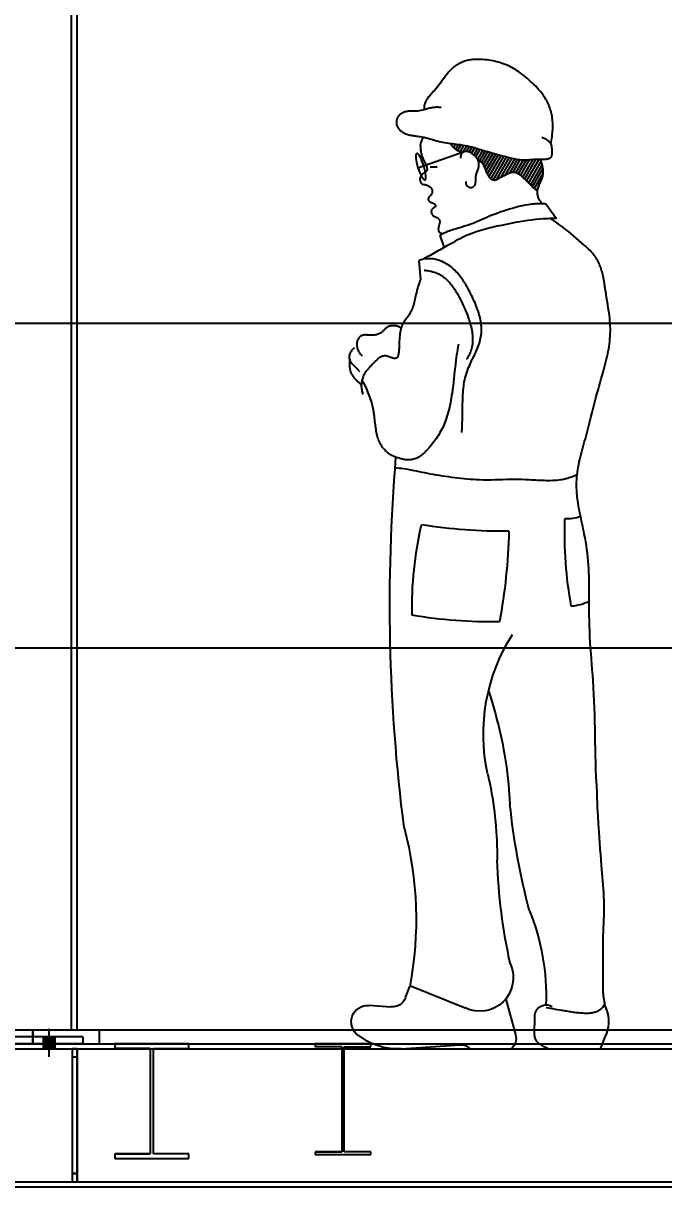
# Model space of a CAD drawing. Header units: metres. Extents: x 0 to 63075, y 0 to 44550.
# Drawn here: x 37453 to 38609, y 15677 to 17777 of the extents above; entities that cross this region are included whole.
import ezdxf

# ---------------------------------------------------------------- set-up
doc = ezdxf.new("R2010")
doc.units = ezdxf.units.M
doc.header["$LTSCALE"] = 75
doc.layers.add('AM_1', color=7, linetype='Continuous', lineweight=25)
doc.layers.add('SDM', color=7, linetype='Continuous')
doc.layers.add('SL1', color=8, linetype='Continuous')
doc.styles.add('ROMANS', font='ROMANS.SHX')
doc.dimstyles.new('75___1-75', dxfattribs={"dimscale": 75, "dimtxt": 2.5, "dimasz": 2, "dimexe": 1.5, "dimexo": 1, "dimgap": 0.5, "dimtad": 1, "dimdec": 0, "dimzin": 12, "dimtxsty": 'ROMANS', "dimcen": 0, "dimclrd": 256, "dimclre": 256, "dimclrt": 3, "dimazin": 3, "dimtfac": 1, "dimtdec": 0, "dimtmove": 0, "dimatfit": 0, "dimfxl": 1, "dimlwd": -1, "dimlwe": -1, "dimarcsym": 0})

# ---------------------------------------------------------------- blocks, each defined once
blk = doc.blocks.new('A$C30d4501c')
at = {"layer": 'SL1'}
for points in [[(3605.8, 5167.5), (3584.8, 5167.5), (3584.8, 5155), (3605.8, 5155)], [(3605.8, 5155), (3584.8, 5155), (3584.8, 5145.9), (3605.8, 5145.9)]]:
    blk.add_hatch(color=256, dxfattribs=at).paths.add_polyline_path(points, flags=17)
for p, q in [((3635.6, 5180), (3635.6, 8455)), ((3645.8, 5180), (3645.8, 8455)), ((1523.3, 6455.5), (8167.3, 6455.5)), ((1447.3, 5869.9), (8243.3, 5869.9)), ((2985.3, 5180), (3565.3, 5180)), ((3655.8, 5167.5), (3434.8, 5167.5)), ((3565.3, 5180), (8445.3, 5180)), ((3565.3, 5180), (3565.3, 5155)), ((3565.3, 5155), (3565.3, 5180)), ((3584.8, 5155), (3584.8, 5167.5)), ((3584.8, 5155), (3584.8, 5167.5)), ((3595.3, 5131.3), (3595.3, 5182.1)), ((3595.3, 5131.3), (3595.3, 5182.1)), ((3605.8, 5155), (3605.8, 5167.5)), ((3605.8, 5155), (3605.8, 5167.5)), ((3655.8, 5167.5), (3655.8, 5155)), ((3685.3, 5180), (3685.3, 5155)), ((1383.3, 5155), (8307.3, 5155)), ((1545.4, 5155), (3565.3, 5155)), ((2937.5, 5145.9), (3777.4, 5145.9)), ((3655.8, 5155), (3434.8, 5155)), ((3565.3, 5155), (8445.3, 5155)), ((3584.8, 5145.9), (3584.8, 5155)), ((3584.8, 5145.9), (3584.8, 5155)), ((3605.8, 5145.9), (3605.8, 5155)), ((3605.8, 5145.9), (3605.8, 5155)), ((3645.8, 5145.9), (3636.3, 5145.9)), ((3636.3, 5145.9), (3636.3, 4906.1)), ((3645.8, 5145.9), (3636.3, 5145.9)), ((3636.3, 5145.9), (3636.3, 4906.1)), ((3645.8, 4906.1), (3645.8, 5145.9)), ((3645.8, 5145.9), (3645.8, 4906.1)), ((3846.8, 5154.9), (3713.8, 5154.9)), ((3846.8, 5154.9), (3713.8, 5154.9)), ((3713.8, 5154.9), (3713.8, 5146.5)), ((3777.4, 5146.5), (3713.8, 5146.5)), ((3777.4, 5146.5), (3713.8, 5146.5)), ((3713.8, 5146.5), (3713.8, 5146.5)), ((3777.4, 5146.5), (3777.4, 4956.3)), ((3777.4, 5145.9), (3783.2, 5145.9)), ((3783.2, 5146.5), (3783.2, 5146.5)), ((3783.2, 5146.5), (3846.8, 5146.5)), ((3783.2, 4956.3), (3783.2, 5146.5)), ((3783.2, 5146.5), (3846.8, 5146.5)), ((3783.2, 5145.9), (4123.2, 5145.9)), ((3846.8, 5154.9), (3846.8, 5154.9)), ((3846.8, 5146.5), (3846.8, 5154.9)), ((3846.8, 5146.5), (3846.8, 5146.5)), ((3846.8, 5146.5), (3846.8, 5146.5)), ((4175.3, 5154.9), (4075.3, 5154.9)), ((4175.3, 5154.9), (4075.3, 5154.9)), ((4075.3, 5154.9), (4075.3, 5149.7)), ((4123.2, 5149.7), (4075.3, 5149.7)), ((4123.2, 5149.7), (4075.3, 5149.7)), ((4075.3, 5149.7), (4075.3, 5149.7)), ((4123.2, 5149.7), (4123.2, 4960.1)), ((4123.2, 5145.9), (4127.5, 5145.9)), ((4127.5, 5149.7), (4127.5, 5149.7)), ((4127.5, 5149.7), (4175.3, 5149.7)), ((4127.5, 4960.1), (4127.5, 5149.7)), ((4127.5, 5149.7), (4175.3, 5149.7)), ((4127.5, 5145.9), (5563.2, 5145.9)), ((4175.3, 5154.9), (4175.3, 5154.9)), ((4175.3, 5149.7), (4175.3, 5154.9)), ((4175.3, 5149.7), (4175.3, 5149.7)), ((4175.3, 5149.7), (4175.3, 5149.7)), ((3645.8, 5130.9), (3636.3, 5130.9)), ((3645.8, 5130.9), (3636.3, 5130.9)), ((3777.4, 4956.3), (3713.8, 4956.3)), ((3713.8, 4956.3), (3713.8, 4947.9)), ((3713.8, 4956.3), (3777.4, 4956.3)), ((3777.4, 4956.3), (3777.4, 4956.3)), ((3783.2, 4956.3), (3783.2, 4956.3)), ((3846.8, 4956.3), (3783.2, 4956.3)), ((3846.8, 4956.3), (3783.2, 4956.3)), ((3783.2, 4956.3), (3783.2, 4956.3)), ((3846.8, 4956.3), (3846.8, 4956.3)), ((3846.8, 4947.9), (3846.8, 4956.3)), ((4123.2, 4960.1), (4075.3, 4960.1)), ((4075.3, 4960.1), (4075.3, 4954.9)), ((4075.3, 4960.1), (4123.2, 4960.1)), ((4123.2, 4960.1), (4123.2, 4960.1)), ((4127.5, 4960.1), (4127.5, 4960.1)), ((4175.3, 4960.1), (4127.5, 4960.1)), ((4175.3, 4960.1), (4127.5, 4960.1)), ((4127.5, 4960.1), (4127.5, 4960.1)), ((4175.3, 4960.1), (4175.3, 4960.1)), ((4175.3, 4954.9), (4175.3, 4960.1)), ((3713.8, 4947.9), (3713.8, 4947.9)), ((3713.8, 4947.9), (3846.8, 4947.9)), ((3713.8, 4947.9), (3846.8, 4947.9)), ((3713.8, 4947.9), (3713.8, 4947.9)), ((3846.8, 4947.9), (3846.8, 4947.9)), ((3846.8, 4947.9), (3846.8, 4947.9)), ((4075.3, 4954.9), (4075.3, 4954.9)), ((4075.3, 4954.9), (4175.3, 4954.9)), ((4075.3, 4954.9), (4175.3, 4954.9)), ((4075.3, 4954.9), (4075.3, 4954.9)), ((4175.3, 4954.9), (4175.3, 4954.9)), ((4175.3, 4954.9), (4175.3, 4954.9)), ((3645.8, 4921.1), (3636.3, 4921.1)), ((3636.3, 4921.1), (3645.8, 4921.1)), ((1383.3, 4906.1), (8307.3, 4906.1)), ((1383.3, 4897), (8307.3, 4897)), ((3636.3, 4906.1), (3645.8, 4906.1)), ((3636.3, 4906.1), (3645.8, 4906.1))]:
    blk.add_line(p, q, dxfattribs=at)
blk = doc.blocks.new('*D36')
at = {"layer": 'Defpoints', "color": 0, "transparency": 16777216}
for p in [(37450.5, 18130.6), (37450.5, 18130.6), (37160, 17728.4)]:
    blk.add_point(p, dxfattribs=at)
at = {"layer": 'SDM', "transparency": 16777216}
for p, q in [((37160, 17803.4), (37160, 18243.1)), ((37450.5, 18205.6), (37450.5, 18243.1)), ((37010, 18130.6), (36860, 18130.6)), ((37160, 18130.6), (37450.5, 18130.6)), ((37600.5, 18130.6), (38307.7, 18130.6))]:
    blk.add_line(p, q, dxfattribs=at)
for points in [[(37010, 18155.6), (37010, 18105.6), (37160, 18130.6)], [(37600.5, 18155.6), (37600.5, 18105.6), (37450.5, 18130.6)]]:
    blk.add_solid(points, dxfattribs=at)
at = {"layer": 'SDM', "color": 3, "transparency": 16777216, "insert": (38029.1, 18261.8), "char_height": 187.5, "attachment_point": 5, "style": 'ROMANS'}
blk.add_mtext('290', dxfattribs=at)
blk = doc.blocks.new('m1900KC2')
at = {"layer": 'SDM'}
blk.add_line((306.9, 579.9), (216.2, 611.7), dxfattribs=at)
for points in [[(51.9, 625.5), (51.2, 629.1), (50.5, 632.7), (49.9, 636.3), (49.4, 640), (49, 643.6), (48.6, 647.2), (48.6, 647.2), (48.4, 650.3), (48.2, 653.4), (48.1, 656.5), (48.1, 659.6), (48.1, 662.7), (48.2, 665.8), (48.4, 668.9), (48.7, 672), (49, 675.1), (49.5, 678.1), (50, 681.2), (50.6, 684), (51.2, 686.8), (51.9, 689.6), (52.8, 692.4), (53.7, 695.1), (54.7, 697.8), (55.7, 700.4), (56.9, 703.1), (58.1, 705.6), (58.1, 705.6), (59.6, 708.4), (61.1, 711), (62.7, 713.6), (64.3, 716.2), (66.1, 718.7), (67.9, 721.2), (69.8, 723.7), (71.7, 726.1), (73.7, 728.4), (75.8, 730.8), (75.8, 730.8), (78.6, 733.8), (81.5, 736.8), (84.4, 739.8), (87.4, 742.7), (90.5, 745.5), (93.5, 748.3), (96.7, 751.1), (99.9, 753.8), (103.1, 756.4), (106.4, 758.9), (109.7, 761.4), (113, 763.8), (116.4, 766), (119.8, 768.2), (123.3, 770.3), (126.8, 772.3), (130.3, 774.1), (133.9, 775.9), (137.6, 777.5), (141.3, 779), (145.1, 780.3), (145.1, 780.3), (148.6, 781.5), (152.3, 782.6), (155.9, 783.5), (159.7, 784.4), (163.4, 785.2), (167.2, 785.8), (171, 786.4), (174.9, 786.9), (178.8, 787.2), (182.7, 787.5), (186.6, 787.7), (190.6, 787.8), (193.3, 787.8), (196.1, 787.7), (198.8, 787.6), (201.5, 787.4), (204.2, 787.1), (206.9, 786.8), (209.6, 786.3), (212.2, 785.8), (214.8, 785.1), (217.4, 784.4), (219.9, 783.5), (222.4, 782.6), (224.8, 781.5), (227.2, 780.3), (227.2, 780.3), (229.6, 779), (231.9, 777.6), (234.2, 776.1), (236.4, 774.5), (238.5, 772.8), (240.6, 771), (242.6, 769.1), (244.5, 767.1), (246.4, 765.1), (248.2, 763.1), (250, 761), (251.7, 758.9), (253.4, 756.7), (255.1, 754.5), (255.1, 754.5), (257.5, 751.3), (259.8, 748.1), (262.2, 744.9), (264.5, 741.7), (267, 738.5), (269.5, 735.4), (272.1, 732.2), (274.7, 729.1), (277.5, 726), (277.5, 726), (278.9, 724.4), (280.3, 722.9), (281.7, 721.3), (283.1, 719.7), (284.4, 718.1), (285.7, 716.5), (287, 714.8), (288.2, 713.2), (289.4, 711.5), (290.5, 709.9), (291.5, 708.2), (292.3, 706.4), (293.1, 704.7), (293.8, 702.9), (293.8, 702.9), (294.1, 702.1), (294.3, 701.3), (294.5, 700.4), (294.7, 699.6), (294.8, 698.7), (295, 697.9), (295, 697), (295.1, 696.1), (295.1, 695.3), (295.1, 694.4), (295.1, 693.5), (295.1, 692.6), (295, 691.7)], [(69, 638.4), (67.5, 637.9), (66, 637.4), (64.5, 636.8), (63, 636), (61.6, 635.2), (60.2, 634.3), (60.2, 634.3), (59, 633.5), (57.9, 632.6), (56.8, 631.7), (55.7, 630.8), (54.8, 629.8), (53.9, 628.7), (53.1, 627.6), (52.4, 626.5), (51.8, 625.3), (51.3, 624.1), (51.3, 624.1), (51, 623), (50.7, 621.8), (50.5, 620.6), (50.3, 619.3), (50.2, 618.1), (50.1, 616.7), (50.1, 615.4), (50, 614), (50, 612.6), (50, 611.2), (50, 611.2), (50, 610.1), (49.9, 609.1), (49.9, 608), (50, 606.9), (50, 605.8), (50.1, 604.8), (50.2, 603.8), (50.4, 602.9), (50.6, 602), (51, 601.2), (51.3, 600.4), (51.8, 599.7), (52.4, 599), (53, 598.4), (53.7, 597.9), (54.5, 597.4), (55.3, 597), (56.3, 596.7), (57.2, 596.4), (58.3, 596.2), (59.4, 596), (60.5, 595.8), (61.7, 595.7), (62.9, 595.6), (66.7, 595.5), (70.6, 595.5), (74.4, 595.5), (78, 595.6), (81.4, 595.5), (84.6, 595.4), (87.5, 595.3), (90.3, 595.1), (92.9, 594.9), (95.3, 594.6), (97.8, 594.4), (100.2, 594.3), (102.8, 594.2), (105.4, 594.2), (108.1, 594.4), (110.9, 594.7), (113.9, 595), (117, 595.5), (120.2, 596.1), (123.4, 596.8), (126.8, 597.6), (130.2, 598.4), (133.5, 599.3), (136.9, 600.2), (140.3, 601.1), (147.3, 603), (154.1, 604.8), (160.6, 606.6), (166.8, 608.4), (172.9, 610.1), (179, 611.9), (179, 611.9), (183, 613.1), (186.9, 614.3), (191, 615.5), (195, 616.7), (199.2, 617.9), (203.4, 619.1), (207.6, 620.1), (211.9, 621.1), (216.2, 622), (220.6, 622.8), (224.9, 623.5), (229.3, 624.1), (233, 624.6), (236.8, 625), (240.5, 625.5), (244.2, 625.9), (247.9, 626.3), (251.6, 626.8), (255.3, 627.4), (258.9, 628.1), (262.5, 628.9), (262.5, 628.9), (266.2, 629.8), (269.8, 630.8), (273.4, 631.8), (277, 632.9), (280.6, 634), (284.3, 635), (287.9, 636), (291.5, 636.9), (295.2, 637.8), (298.9, 638.5), (302.6, 639.1), (304.8, 639.4), (307, 639.7), (309.1, 640), (311.3, 640.3), (313.5, 640.5), (315.7, 640.9), (317.8, 641.2), (320, 641.6), (322.1, 642), (324.3, 642.5), (326.4, 643.1), (328.4, 643.8), (330, 644.4), (331.6, 645.1), (333.1, 645.9), (334.6, 646.7), (336.1, 647.6), (337.5, 648.6), (338.8, 649.6), (340.1, 650.8), (341.3, 652), (341.3, 652), (342.2, 653), (343.1, 654), (343.9, 655.1), (344.6, 656.2), (345.2, 657.3), (345.8, 658.5), (346.4, 659.7), (346.8, 661), (347.2, 662.2), (347.4, 663.5), (347.4, 663.5), (347.6, 664.8), (347.7, 666.2), (347.7, 667.5), (347.7, 668.8), (347.5, 670.1), (347.2, 671.4), (346.9, 672.7), (346.5, 674), (346, 675.2), (345.4, 676.4), (345.4, 676.4), (344.7, 677.7), (343.8, 679), (342.9, 680.2), (341.9, 681.3), (340.9, 682.4), (339.7, 683.4), (338.5, 684.3), (337.3, 685.1), (336, 685.9), (334.7, 686.5), (333.3, 687.1), (331.9, 687.6), (330.5, 688), (328.7, 688.4), (326.9, 688.7), (325, 688.9), (323.2, 689), (321.4, 689.1), (319.5, 689.1), (317.7, 689.1), (315.8, 689.1), (314, 689), (312.2, 689.1), (310.3, 689.1), (308.5, 689.2), (306.7, 689.3), (303.7, 689.7), (300.8, 690.3), (297.8, 690.9), (294.9, 691.7), (292, 692.6), (289, 693.4), (289, 693.4), (286.8, 694), (284.6, 694.6), (282.4, 695.1), (280.2, 695.6), (278, 695.9), (275.7, 696.2), (273.5, 696.4), (271.2, 696.5), (269, 696.5), (266.7, 696.4), (264.4, 696.2), (262.1, 695.9)], [(244.1, 625.9), (243.8, 625.3), (243.5, 624.8), (243.2, 624.3), (242.9, 623.8), (242.5, 623.3), (242.2, 622.8), (242.2, 622.8), (241, 621.3), (239.8, 619.8), (238.5, 618.5), (237.1, 617.2), (235.7, 616), (234.1, 614.8), (232.5, 613.8), (230.9, 612.8), (229.2, 612), (227.4, 611.2), (225.7, 610.5), (223.8, 609.9), (221.6, 609.2), (221.4, 609.1)], [(297.2, 638.1), (297.2, 637.9), (297.3, 637.7), (297.4, 637.5), (297.5, 637.4), (297.5, 637.2), (297.6, 637), (297.7, 636.8), (297.8, 636.6), (297.9, 636.4), (298.6, 634.8), (299.4, 633.2), (300.1, 631.7), (300.9, 630.1), (301.5, 628.5), (301.9, 626.9), (301.9, 626.9), (302.2, 625.2), (302.4, 623.5), (302.4, 621.8), (302.3, 620.1), (302.1, 618.4), (301.9, 616.7), (301.9, 616.7), (301.7, 614.5), (301.4, 612.3), (301.1, 610.2), (300.8, 608), (300.4, 605.9), (299.9, 603.8), (299.9, 603.8), (299.5, 602.2), (299, 600.7), (298.4, 599.2), (297.8, 597.8), (297.2, 596.3), (296.5, 594.9), (296.5, 594.9), (295.9, 593.6), (295.2, 592.3), (294.5, 591), (293.9, 589.7), (293.2, 588.4), (292.5, 587), (291.9, 585.6), (291.2, 584.1), (290.7, 582.6), (290.1, 581), (289.7, 579.3), (289.6, 578.5), (289.5, 577.6), (289.4, 576.8), (289.4, 576), (289.5, 575.3), (289.7, 574.6), (289.7, 574.6), (290, 573.8), (290.4, 573.1), (290.9, 572.5), (291.5, 571.9), (292.2, 571.3), (292.9, 570.8), (293.7, 570.3), (294.6, 569.8), (295.4, 569.3), (296.2, 568.8), (297.1, 568.3), (297.9, 567.8), (298.6, 567.2), (299.4, 566.5), (300, 565.8), (300.6, 565.1), (301.2, 564.4), (301.6, 563.6), (302, 562.7), (302.3, 561.9), (302.6, 561), (302.6, 561), (302.8, 560), (303, 559.1), (303.1, 558.1), (303.1, 557.1), (303, 556.1), (302.9, 555.1), (302.6, 554.1), (302.3, 553.1), (301.9, 552.2), (301.9, 552.2), (301.7, 551.8), (301.5, 551.4), (301.3, 551.1), (301.1, 550.7), (300.8, 550.4), (300.6, 550.1), (300.6, 550.1), (300, 549.6), (299.4, 549.1), (298.7, 548.7), (297.9, 548.4), (297.1, 548.1), (296.3, 547.9), (295.5, 547.7), (294.6, 547.5), (293.8, 547.4), (293.8, 547.4), (292.5, 547.2), (291.3, 547), (290.1, 546.6), (289, 546.3), (287.8, 545.8), (286.8, 545.3), (285.8, 544.6), (284.8, 543.9), (283.9, 543.1), (283, 542.2), (282.2, 541.3), (281.6, 540.5), (281.1, 539.6), (280.6, 538.7), (280.1, 537.8), (279.8, 536.8), (279.5, 535.9), (279.5, 535.9), (279.4, 534.7), (279.4, 533.6), (279.5, 532.4), (279.8, 531.3), (280.3, 530.2), (280.9, 529.1), (280.9, 529.1), (281.4, 528.3), (282, 527.5), (282.6, 526.8), (283.2, 526.1), (283.9, 525.3), (284.5, 524.6), (285.1, 523.9), (285.7, 523.2), (286.2, 522.5), (286.6, 521.8), (286.9, 521.1), (287.1, 520.4), (287.2, 519.6), (287.2, 518.9), (287, 518.2), (287, 518.2), (286.7, 517.5), (286.3, 516.9), (285.9, 516.2), (285.3, 515.6), (284.7, 515.1), (284, 514.6), (283.3, 514.1), (282.5, 513.7), (281.8, 513.3), (281, 513), (280.2, 512.8), (279.6, 512.6), (279.1, 512.4), (278.5, 512.2), (277.9, 512), (277.4, 511.7), (276.8, 511.4), (276.8, 511.4), (276.2, 511.1), (275.7, 510.6), (275.2, 510.2), (274.7, 509.7), (274.2, 509.2), (273.9, 508.6), (273.5, 508), (273.3, 507.4), (273.2, 506.9), (273.2, 506.3), (273.2, 505.8), (273.4, 505.3), (273.8, 504.8), (274.2, 504.3), (274.8, 503.8), (275.4, 503.4), (276.1, 503), (276.8, 502.6), (276.8, 502.6), (277.6, 502.1), (278.4, 501.6), (279.2, 501), (279.8, 500.4), (280.3, 499.7), (280.7, 499), (281, 498.3), (281.2, 497.5), (281.3, 496.6), (281.3, 495.7), (281.3, 494.9), (281.1, 494), (280.9, 493.1), (280.6, 492.2), (280.2, 491.3), (279.8, 490.4), (279.3, 489.7), (278.8, 489), (278.2, 488.3), (278.2, 488.3), (277.3, 487.6), (276.4, 487), (275.4, 486.4), (274.3, 485.9), (273.2, 485.4), (272.1, 484.9), (272.1, 484.9), (271.2, 484.5), (270.3, 484.1), (269.5, 483.6), (268.7, 483), (268, 482.4), (267.3, 481.8), (266.8, 481.2), (266.2, 480.4), (265.8, 479.7), (265.5, 478.9), (265.3, 478.1), (265.1, 477.1), (265.1, 476), (265.2, 474.9), (265.4, 473.7), (265.6, 472.5), (265.9, 471.3), (265.9, 471.3), (266.3, 470.2), (266.6, 469.1), (266.9, 468), (267.1, 466.9), (267.4, 465.8), (267.6, 464.7), (267.7, 463.6), (267.8, 462.5), (267.8, 461.5), (267.7, 460.5), (267.5, 459.6), (267.3, 458.7), (266.9, 457.9), (266.5, 457.1), (265.9, 456.4), (265.9, 456.4), (265.4, 455.9), (264.9, 455.4), (264.3, 455), (263.6, 454.7), (262.8, 454.4), (262, 454.1), (261.1, 453.9), (260.2, 453.8), (259.2, 453.7)], [(152.7, 604.4), (173.9, 567.8)], [(157.8, 605.8), (176.4, 573.6)], [(162.9, 607.3), (178.9, 579.6)], [(168, 608.7), (181.6, 585.1)], [(173.1, 610.2), (184.9, 589.7)], [(178.1, 611.7), (188.6, 593.4)], [(183.2, 613.2), (192.8, 596.4)], [(188.2, 614.7), (196.1, 601)], [(224.5, 598.3), (224.4, 599.9), (224.3, 601.3), (224.1, 602.7), (223.8, 603.9), (223.5, 605.1), (223.2, 606.1), (222.7, 607.1), (222.3, 608), (221.7, 608.8), (221.1, 609.5), (220.5, 610.1), (219.8, 610.6), (218.8, 611.1), (217.8, 611.4), (216.8, 611.7), (215.6, 611.8), (214.5, 611.8), (213.2, 611.7), (212, 611.4), (210.7, 611.1), (209.3, 610.7), (208, 610.1), (206.7, 609.5), (205.3, 608.8), (204, 608), (202.7, 607.1), (201.5, 606.2), (200.2, 605.2), (199, 604.2), (197.9, 603.1), (196.8, 601.9), (195.8, 600.7), (194.9, 599.5), (194, 598.3), (193.3, 597), (193.3, 597), (192.5, 595.5), (191.8, 594), (191.3, 592.4), (190.9, 590.9), (190.6, 589.3), (190.4, 587.8), (190.4, 586.2), (190.4, 584.6), (190.6, 583.1), (190.8, 581.5), (191.2, 579.9), (191.6, 578.4), (192.1, 576.8), (192.6, 575.2), (192.6, 575.2), (193.2, 573.5), (193.8, 571.8), (194.4, 570.1), (195, 568.4), (195.5, 566.6), (195.9, 564.9), (196.2, 563.2), (196.5, 561.5), (196.6, 559.7), (196.7, 558), (196.7, 556.2), (196.7, 555.2), (196.7, 554.1), (196.7, 553), (196.8, 552), (196.9, 550.9), (197, 549.8), (197.3, 548.8), (197.6, 547.7), (198, 546.7), (198, 546.7), (198.4, 545.9), (198.9, 545.1), (199.5, 544.4), (200.1, 543.7), (200.7, 543.1), (201.4, 542.6), (202.2, 542.1), (203, 541.8), (203.8, 541.5), (204.6, 541.3), (205.5, 541.3), (206.2, 541.3), (207, 541.4), (207.7, 541.6), (208.4, 541.9), (209.1, 542.2), (209.8, 542.6), (210.4, 543), (211, 543.5), (211.6, 544), (211.6, 544), (212.3, 544.8), (212.9, 545.6), (213.5, 546.5), (213.9, 547.4), (214.2, 548.3), (214.5, 549.3), (214.6, 550.3), (214.6, 551.4), (214.5, 552.4), (214.3, 553.5)], [(193.3, 616.2), (199.8, 604.8)], [(198.4, 617.6), (203.9, 607.9)], [(203.5, 618.9), (208.5, 610.3)], [(208.7, 620.3), (213.6, 611.7)], [(213.9, 621.5), (221, 609.1)], [(219.3, 622.4), (226, 610.8)], [(224.6, 623.3), (230.7, 612.8)], [(230, 624.2), (235, 615.7)], [(235.6, 624.9), (238.9, 619.1)], [(241.1, 625.5), (242.5, 623.2)], [(71.7, 515.5), (72.6, 516.7), (73.3, 517.9), (74.1, 519.1), (74.7, 520.3), (75.3, 521.6), (75.8, 523), (75.8, 523), (76.3, 524.4), (76.7, 525.9), (77, 527.4), (77.2, 528.9), (77.4, 530.4), (77.4, 531.9), (77.4, 533.5), (77.3, 535), (77.1, 536.5), (77.1, 536.5), (76.8, 538.6), (76.3, 540.6), (75.7, 542.6), (75.1, 544.6), (74.3, 546.6), (73.5, 548.5), (72.6, 550.5), (71.8, 552.4), (70.9, 554.3), (70.1, 556.2), (69.3, 558), (68.6, 559.9), (67.9, 561.9), (67.4, 563.8), (67, 565.7), (67, 565.7), (66.7, 567.5), (66.5, 569.4), (66.4, 571.2), (66.4, 573.1), (66.5, 574.9), (66.7, 576.8), (66.9, 578.7), (67.2, 580.6), (67.6, 582.5), (68, 584.4), (68.5, 586.3), (69, 588.1), (69.3, 589.4), (69.7, 590.6), (70.1, 591.8), (70.4, 593.1), (70.8, 594.3), (71.2, 595.5)], [(68.5, 586.2), (91.1, 547.1)], [(70.5, 593.1), (94.8, 550.9)], [(75, 595.5), (98.6, 554.7)], [(193.1, 596.6), (192.9, 596.5), (191.4, 595.5), (189.9, 594.5), (188.5, 593.4), (187.2, 592.2), (187.2, 592.2), (186, 591.1), (184.9, 589.9), (183.9, 588.6), (182.9, 587.3), (182, 585.9), (181.2, 584.5), (180.4, 583), (179.7, 581.5), (179, 580), (179, 580), (178.1, 577.8), (177.2, 575.6), (176.3, 573.4), (175.5, 571.3), (174.6, 569.2), (173.6, 567.1), (173.6, 567.1), (172.9, 565.9), (172.3, 564.7), (171.5, 563.6), (170.7, 562.4), (169.8, 561.3), (168.8, 560.3), (168.8, 560.3), (168.1, 559.6), (167.3, 559), (166.5, 558.4), (165.7, 557.8), (164.8, 557.4), (163.9, 557), (163, 556.6), (162.1, 556.4), (161.2, 556.3), (160.2, 556.2), (159.3, 556.2), (158.4, 556.4), (157.4, 556.6), (156.5, 556.9), (155.6, 557.2), (154.7, 557.6), (153.8, 558.1), (152.9, 558.6), (152, 559.1), (151.2, 559.6), (151.2, 559.6), (149.5, 560.6), (147.8, 561.6), (146.1, 562.5), (144.4, 563.3), (142.7, 564.2), (141, 565.1), (141, 565.1), (139.8, 565.7), (138.6, 566.3), (137.4, 566.9), (136.1, 567.5), (134.9, 568.2), (133.7, 568.8), (132.4, 569.4), (131.2, 569.9), (129.9, 570.4), (128.6, 570.8), (127.4, 571.2), (126.1, 571.5), (124.9, 571.6), (123.6, 571.7), (122.4, 571.6), (121.2, 571.5), (119.9, 571.2), (118.6, 570.7), (117.4, 570.2), (116.1, 569.5), (114.9, 568.8), (113.6, 568), (112.5, 567.1), (112.5, 567.1), (110.5, 565.6), (108.6, 564), (106.8, 562.4), (105.1, 560.8), (103.3, 559.2), (101.6, 557.6), (101.6, 557.6), (99.8, 555.9), (98, 554.1), (96.1, 552.3), (94.3, 550.5), (92.5, 548.6), (90.7, 546.7), (90.7, 546.7), (89.2, 545.1), (87.7, 543.6), (86.1, 542.1), (84.5, 540.6), (82.9, 539.2), (81.2, 537.9), (81.2, 537.9), (80.6, 537.4), (79.9, 537), (79.3, 536.6), (78.6, 536.2), (78, 535.8), (77.3, 535.4)], [(80.9, 595.5), (102.4, 558.3)], [(87, 595.2), (106.3, 561.9)], [(93.1, 594.8), (110.2, 565.3)], [(99.4, 594.3), (114.3, 568.4)], [(105.2, 594.5), (118.9, 570.8)], [(111, 594.7), (124.5, 571.2)], [(116.4, 595.6), (131.4, 569.6)], [(121.7, 596.6), (139.5, 565.8)], [(127, 597.7), (147.9, 561.5)], [(132.2, 599), (156.5, 556.9)], [(137.3, 600.3), (162.6, 556.5)], [(142.5, 601.6), (167.1, 558.9)], [(147.6, 603), (170.9, 562.7)], [(270, 581.4), (271, 581.2), (272.1, 581.1), (273.1, 580.9), (274.1, 580.8), (275.1, 580.7), (276.1, 580.7), (276.1, 580.7), (277.4, 580.6), (278.6, 580.6), (279.9, 580.6), (281.1, 580.6), (282.4, 580.6), (283.6, 580.7)], [(66.7, 568.9), (83.5, 539.8)], [(67, 578.6), (87.4, 543.3)], [(74.9, 544.4), (79.4, 536.7)], [(71.7, 515.5), (70.1, 511.2)], [(61.6, 510.8), (40.6, 482.4)], [(264.6, 449.6), (263, 450.7), (261.4, 451.7), (259.8, 452.7), (258.2, 453.6), (256.5, 454.6), (254.8, 455.4), (253.1, 456.2), (251.4, 457), (249.6, 457.8), (249.6, 457.8), (246.9, 458.9), (244.1, 459.9), (241.2, 460.8), (238.4, 461.7), (235.5, 462.6), (232.6, 463.4), (229.7, 464.3), (226.7, 465.1), (223.8, 465.9), (223.8, 465.9), (219.2, 467.3), (214.7, 468.7), (210.1, 470.2), (205.6, 471.9), (201.2, 473.6), (196.8, 475.4), (192.4, 477.3), (188, 479.2), (183.7, 481.1), (179.3, 483), (174.9, 484.9), (169.6, 487.2), (164.2, 489.4), (158.8, 491.5), (153.4, 493.5), (147.9, 495.5), (142.4, 497.3), (136.8, 499.1), (131.2, 500.8), (125.6, 502.4), (119.9, 503.9), (119.9, 503.9), (115.1, 505.2), (110.2, 506.4), (105.4, 507.5), (100.5, 508.5), (95.6, 509.3), (90.7, 510.1), (90.7, 510.1), (88.5, 510.3), (86.3, 510.6), (84, 510.8), (81.8, 511), (79.6, 511.1), (77.3, 511.2), (75.1, 511.2), (72.8, 511.3), (70.6, 511.2), (68.3, 511.2), (66.1, 511.1), (63.8, 510.9), (61.6, 510.8)], [(-52, -1025.2), (-52, -1024.9), (-52, -1024.7), (-51.9, -1024.5), (-51.9, -1024.3), (-51.8, -1024.1), (-51.8, -1023.8), (-51.7, -1023.6), (-51.7, -1023.4), (-51.6, -1023.2), (-51.6, -1023), (-51.5, -1022.7), (-51.5, -1022.5), (-51.5, -1022.3), (-51.4, -1022.1), (-51.4, -1021.9), (-51.3, -1021.6), (-51.3, -1021.4), (-51.2, -1021.2), (-51.2, -1021), (-50.6, -1017.6), (-50.1, -1014.2), (-49.6, -1010.8), (-49.3, -1007.5), (-49, -1004.2), (-48.8, -1000.9), (-48.6, -997.6), (-48.5, -994.4), (-48.5, -991.1), (-48.5, -991.1), (-48.5, -980.6), (-48.5, -970), (-48.6, -959.3), (-48.6, -948.5), (-48.5, -937.5), (-48.5, -926.6), (-48.5, -926.6), (-48.5, -918.8), (-48.6, -911), (-48.8, -903.2), (-49, -895.4), (-49.3, -887.7), (-49.6, -880), (-49.9, -872.4), (-50.1, -864.7), (-50.4, -857.1), (-50.5, -849.5), (-50.6, -841.9), (-50.5, -834.2), (-50.4, -826.9), (-50.1, -819.5), (-49.8, -812.1), (-49.4, -804.7), (-48.9, -797.3), (-48.3, -789.9), (-47.7, -782.5), (-47.1, -775.1), (-46.4, -767.6), (-45.8, -760.2), (-45.8, -760.2), (-44.9, -749.4), (-44, -738.7), (-43.2, -727.9), (-42.4, -717.2), (-41.7, -706.4), (-41, -695.7), (-41, -695.7), (-40, -680.1), (-39, -664.5), (-38.1, -648.9), (-37.2, -622.1), (-36.3, -606.5), (-35.6, -590.8), (-34.9, -575.2), (-34.9, -575.2), (-34.5, -562.1), (-34.1, -549), (-33.8, -536), (-33.5, -522.9), (-33.3, -509.8), (-33.1, -496.8), (-32.8, -483.7), (-32.5, -470.7), (-32.1, -457.6), (-31.6, -444.5), (-31, -431.5), (-30.3, -418.4), (-29.5, -405.4), (-28.7, -394.9), (-27.9, -384.3), (-27.1, -373.8), (-26.3, -363.3), (-25.5, -352.7), (-24.7, -342.2), (-24, -331.7), (-23.4, -321.2), (-22.9, -310.6), (-22.5, -300.1), (-22.2, -289.6), (-22, -279.1), (-21.9, -271.7), (-21.9, -264.3), (-21.9, -256.8), (-21.9, -249.4), (-22, -242), (-22, -234.6), (-22, -227.2), (-21.9, -219.8), (-21.8, -212.4), (-21.7, -205), (-21.4, -197.6), (-21.1, -190.2), (-20.6, -182.8), (-20.1, -175.4), (-19.4, -168), (-18.5, -160.6), (-17.6, -153.2), (-16.5, -145.8), (-15.3, -138.4), (-13.9, -131), (-12.5, -123.6), (-12.5, -123.6), (-11.5, -118.6), (-10.4, -113.6), (-9.4, -108.7), (-8.3, -103.7), (-7.2, -98.7), (-6.2, -93.8), (-5.1, -88.8), (-4.1, -83.8), (-3.1, -78.9), (-2.2, -73.9), (-1.3, -69), (-0.5, -64.1), (0.2, -59.1), (0.9, -54.2), (1.4, -49.3), (1.8, -44.3), (2.1, -39.4), (2.3, -34.5), (2.4, -29.6), (2.3, -24.7), (2.1, -19.8), (1.8, -14.9), (1.8, -14.9), (1.3, -9.9), (0.7, -5), (0, 0), (-0.8, 5), (-1.8, 9.9), (-2.8, 14.9), (-3.9, 19.8), (-5.1, 24.8), (-6.3, 29.7), (-7.6, 34.7), (-9, 39.6), (-10.4, 44.6), (-11.7, 49.5), (-13.1, 54.5), (-14.5, 59.4), (-15.9, 64.4), (-17.2, 69.3), (-20, 79.5), (-22.6, 89.7), (-25.2, 99.9), (-27.8, 110.1), (-30.3, 120.3), (-32.9, 130.4), (-32.9, 130.4), (-34.8, 137.9), (-36.8, 145.3), (-38.9, 152.8), (-40.9, 160.2), (-43, 167.6), (-45.2, 175.1), (-47.3, 182.5), (-49.4, 190), (-51.5, 197.5), (-53.4, 205), (-55.3, 212.6), (-56.4, 217.4), (-57.4, 222.2), (-58.4, 227), (-59.3, 231.8), (-60, 236.6), (-60.7, 241.4), (-61.3, 246.3), (-61.8, 251.1), (-62.2, 256), (-62.4, 260.8), (-62.5, 265.7), (-62.5, 270.6), (-62.4, 275.4), (-62.2, 280.3), (-61.8, 285.2), (-61.4, 290), (-60.6, 296.8), (-59.7, 303.7), (-58.6, 310.5), (-57.5, 317.2), (-56.4, 324), (-55.3, 330.8), (-55.3, 330.8), (-54.2, 337.5), (-53.1, 344.3), (-52, 351.1), (-51, 357.9), (-49.8, 364.7), (-48.5, 371.5), (-48.5, 371.5), (-47.9, 374.3), (-47.2, 377.1), (-46.5, 379.9), (-45.8, 382.7), (-45, 385.5), (-44.1, 388.2), (-43.1, 390.9), (-42, 393.5), (-40.9, 396.1), (-39.7, 398.7), (-39.7, 398.7), (-38.2, 401.3), (-36.7, 403.9), (-35.1, 406.5), (-33.4, 409), (-31.6, 411.4), (-29.7, 413.8), (-27.7, 416.1), (-25.7, 418.4), (-23.6, 420.6), (-21.5, 422.8), (-19.3, 425), (-17, 427.1), (-14.8, 429.2), (-12.5, 431.3), (-12.5, 431.3), (-7.3, 435.8), (-2.1, 440.3), (3.1, 444.8), (8.3, 449.2), (13.5, 453.5), (18.7, 457.8), (18.7, 457.8), (24.1, 462), (29.6, 466.2), (35.1, 470.3), (40.8, 474.4), (46.5, 478.3), (52.3, 482.2)], [(40.6, 482.4), (44.8, 482.4), (49.1, 482.3), (53.4, 482.2), (57.7, 482), (62, 481.8), (66.3, 481.5), (73.8, 480.9), (81.3, 480.2), (88.8, 479.4), (96.2, 478.4), (103.7, 477.3), (111.1, 476.1), (111.1, 476.1), (120, 474.5), (128.8, 472.8), (137.6, 471.1), (146.5, 469.2), (155.3, 467.3), (164.1, 465.2), (164.1, 465.2), (168.5, 464.2), (173, 463), (177.5, 461.9), (181.9, 460.7), (186.3, 459.4), (190.7, 458.1), (195.1, 456.6), (199.4, 455.1), (203.7, 453.6), (208, 451.9), (212.2, 450.1), (216.4, 448.3), (221.2, 446), (226, 443.6), (230.8, 441.1), (235.5, 438.5), (240.2, 435.9), (244.9, 433.3), (244.9, 433.3), (251.3, 429.7), (257.8, 426), (264.2, 422.4), (270.7, 418.8), (277.2, 415.2), (283.6, 411.6), (283.6, 411.6), (285.8, 410.3), (288.1, 409.1), (290.3, 407.8), (292.6, 406.5), (294.8, 405.3)], [(264.6, 449.6), (256.4, 426.8)], [(259.2, 453.7), (258.6, 453.4)], [(222.5, 71.3), (222.1, 79.8), (221.7, 88.3), (221.5, 96.9), (221.3, 105.6), (221.2, 114.2), (221.1, 123), (221.1, 123), (221.1, 127.1), (221, 131.3), (220.9, 135.5), (220.7, 139.7), (220.6, 143.9), (220.3, 148), (220, 152.2), (219.6, 156.3), (219.1, 160.4), (218.5, 164.5), (217.9, 168.5), (217.1, 172.5), (216.2, 176.5), (215.1, 180.5), (214, 184.4), (212.7, 188.2), (211.3, 192.1), (209.8, 195.9), (208.2, 199.7), (208.2, 199.7), (206.8, 202.8), (205.4, 205.8), (204, 208.9), (202.5, 211.9), (201, 215), (199.5, 218), (198, 221.1), (196.5, 224.1), (195.1, 227.2), (193.7, 230.3), (192.4, 233.4), (191.1, 236.5), (190, 239.7), (188.9, 242.8), (188, 246), (187.2, 249.3), (186.5, 252.4), (185.9, 255.6), (185.5, 258.8), (185.2, 262), (185, 265.2), (184.9, 268.4), (185, 271.7), (185.1, 274.9), (185.4, 278.2), (185.8, 281.4), (186.3, 284.7), (186.9, 287.9), (187.6, 291.1), (188.4, 294.3), (189.2, 297.5), (189.2, 297.5), (190.3, 301.4), (191.6, 305.2), (192.9, 309), (194.3, 312.7), (195.8, 316.5), (197.3, 320.1), (198.9, 323.8), (200.6, 327.4), (202.3, 331), (204, 334.6), (205.7, 338.1), (207.5, 341.6), (209, 344.4), (210.5, 347.2), (212, 350), (213.6, 352.7), (215.2, 355.4), (216.8, 358.1), (218.5, 360.8), (220.2, 363.5), (221.9, 366.1), (223.8, 368.6), (225.7, 371.2), (227.6, 373.7), (229.6, 376.1), (231.7, 378.5), (233.9, 380.8), (236.2, 383.1), (238.5, 385.3), (240.9, 387.4), (243.4, 389.4), (246, 391.3), (248.7, 393.2), (251.4, 394.9), (254.3, 396.6), (257.2, 398.1), (260.2, 399.5), (263.2, 400.7), (263.2, 400.7), (265.6, 401.6), (267.9, 402.4), (270.3, 403), (272.7, 403.6), (275.2, 404.2), (277.6, 404.6), (280, 404.9), (282.4, 405.1), (284.9, 405.2), (287.2, 405.2), (289.6, 405.1), (291.9, 404.9), (294.2, 404.6), (296.5, 404.1), (296.5, 404.1), (298.6, 403.6), (300.6, 403), (302.5, 402.2), (304.5, 401.4), (305, 401.1)], [(295.1, 383.1), (294, 383), (292.9, 382.9), (291.7, 382.8), (290.6, 382.7), (289.5, 382.5), (288.4, 382.4), (288.4, 382.4), (285.8, 382), (283.3, 381.5), (280.8, 380.9), (278.3, 380.2), (275.9, 379.4), (273.5, 378.5), (271.1, 377.6), (268.7, 376.5), (266.4, 375.4), (264.2, 374.2), (262, 372.9), (259.8, 371.5), (257.6, 370), (255.5, 368.3), (253.4, 366.6), (251.4, 364.8), (249.5, 362.9), (247.6, 361), (245.8, 359), (244.1, 356.9), (242.4, 354.8), (240.7, 352.7), (239.2, 350.5), (237.6, 348.2), (236.1, 346), (234.7, 343.7), (234.7, 343.7), (232.2, 339.6), (229.9, 335.4), (227.6, 331.2), (225.4, 327), (223.3, 322.8), (221.3, 318.5), (219.3, 314.2), (217.3, 309.9), (215.5, 305.5), (213.6, 301.1), (211.9, 296.6), (210.3, 292.1), (209.2, 289.1), (208.3, 286.2), (207.3, 283.2), (206.5, 280.2), (205.7, 277.2), (204.9, 274.1), (204.2, 271.1), (203.6, 268.1), (203.1, 265), (202.6, 262), (202.3, 258.9), (202, 255.9), (201.9, 252.8), (201.9, 249.8), (201.9, 246.8), (202.1, 243.8), (202.4, 240.9), (202.9, 237.9), (203.5, 235), (203.5, 235), (204.1, 232.5), (204.8, 230.1), (205.6, 227.7), (206.5, 225.3), (207.5, 222.9), (208.6, 220.6), (209.8, 218.2), (211.1, 215.9), (212.5, 213.7), (214.1, 211.4)], [(305, 401.1), (301.9, 365.4)], [(301.9, 365.4), (303.1, 362.5), (304.2, 359.5), (305.3, 356.4), (306.3, 353.2), (307.3, 350), (308.2, 346.6), (309.1, 343.2), (309.9, 339.7), (310.8, 336.2), (310.8, 336.2), (311.4, 333.2), (312.1, 330.2), (312.8, 327.2), (313.5, 324.2), (314.2, 321.3), (314.9, 318.4), (315.7, 315.6), (316.5, 312.9), (317.4, 310.3), (318.4, 307.7), (319.4, 305.3), (320.5, 303.1), (321.6, 300.9), (322.7, 299), (323.9, 297.2), (325.1, 295.4), (326.3, 293.8), (327.6, 292.1), (328.8, 290.4), (330.1, 288.8), (331.3, 287.1), (332.6, 285.3), (333.8, 283.5), (334.9, 281.5), (336, 279.5), (337.1, 277.3), (338, 275), (338.9, 272.5), (339.7, 269.8), (340.4, 266.9), (341, 263.9), (341.5, 260.7), (341.9, 257.4), (342.2, 253.9), (342.5, 250.3), (342.7, 246.6), (342.7, 246.6), (342.8, 244.5), (342.9, 242.5), (342.9, 240.5), (343, 238.4), (343.1, 236.4), (343.1, 234.5), (343.2, 232.5), (343.3, 230.6), (343.5, 228.8), (343.6, 227.1), (343.8, 225.4), (344, 223.8), (344.3, 222.2), (344.6, 220.8), (344.9, 219.5), (345.3, 218.3), (345.7, 217.3), (346.2, 216.3), (346.8, 215.5), (347.4, 214.8), (348.1, 214.3), (348.8, 213.9), (349.6, 213.6), (350.5, 213.4), (351.4, 213.3), (352.4, 213.4), (353.5, 213.6), (354.6, 213.9), (355.7, 214.2), (356.9, 214.6), (356.9, 214.6), (358.1, 215.1), (359.3, 215.5), (360.6, 216), (361.8, 216.5), (363.1, 216.9), (364.4, 217.4), (364.4, 217.4), (365.9, 217.8), (367.4, 218.1), (368.9, 218.3), (370.4, 218.3), (371.8, 218.3), (373.3, 218.1), (374.7, 217.8), (376.1, 217.4), (377.4, 216.8), (378.7, 216.2), (380.1, 215.4), (381.3, 214.6), (382.6, 213.6), (383.8, 212.6), (385.1, 211.6), (386.3, 210.4), (387.4, 209.3), (388.6, 208.1), (389.8, 207), (390.9, 205.8), (390.9, 205.8), (392.7, 203.9), (394.5, 202.1), (396.2, 200.3), (397.9, 198.5), (399.6, 196.8), (401.2, 195), (402.8, 193.2), (404.4, 191.4), (405.8, 189.5), (405.8, 189.5), (407, 187.8), (408.2, 186.1), (409.3, 184.3), (410.3, 182.5), (411.2, 180.6), (412.1, 178.6), (412.9, 176.6), (413.6, 174.6), (414.2, 172.6), (414.7, 170.5), (414.7, 170.5), (415.1, 168.3), (415.4, 166.1), (415.6, 163.9), (415.7, 161.8), (415.7, 159.6), (415.5, 157.4), (415.3, 155.3), (414.9, 153.1), (414.4, 151), (413.8, 148.9), (413.1, 146.8), (412.2, 144.7)], [(339.3, 271.7), (340.3, 272.4), (341.2, 273.1), (342.2, 273.7), (343.3, 274.2), (344.3, 274.7), (345.4, 275.1), (345.4, 275.1), (346.8, 275.5), (348.2, 275.8), (349.7, 276.1), (351.2, 276.3), (352.7, 276.4), (354.2, 276.4), (354.2, 276.4), (355.4, 276.4), (356.6, 276.4), (357.8, 276.3), (359, 276.1), (360.1, 275.9), (361.2, 275.6), (362.3, 275.3), (363.4, 274.9), (364.4, 274.4), (364.4, 274.4), (365.5, 273.8), (366.5, 273.1), (367.5, 272.4), (368.4, 271.6), (369.4, 270.7), (370.3, 269.9), (371.2, 269), (372.1, 268), (373, 267.1), (373.9, 266.2), (373.9, 266.2), (375.2, 265.1), (376.4, 264.1), (377.8, 263.1), (379.1, 262.2), (380.5, 261.4), (382, 260.7), (383.5, 260.1), (385, 259.6), (386.6, 259.1), (388.2, 258.8), (388.2, 258.8), (389.9, 258.5), (391.5, 258.2), (393.2, 258.1), (394.9, 258), (396.6, 258), (398.4, 258.1), (398.4, 258.1), (399.7, 258.2), (401, 258.3), (402.3, 258.4), (403.6, 258.5), (404.8, 258.6), (406.1, 258.7), (407.4, 258.7), (408.7, 258.7), (409.9, 258.6), (411.2, 258.4), (412.4, 258.2), (413.5, 257.9), (414.7, 257.4), (415.7, 256.9), (416.7, 256.3), (417.7, 255.6), (418.6, 254.8), (419.5, 253.9), (420.3, 252.9), (421, 251.9), (421.7, 250.9), (422.3, 249.7), (422.8, 248.6), (422.8, 248.6), (423.3, 247.3), (423.7, 245.9), (424, 244.5), (424.3, 243.1), (424.4, 241.8), (424.4, 240.4), (424.4, 239), (424.3, 237.6), (424.1, 236.3), (423.8, 235), (423.5, 233.6), (423, 232), (422.3, 230.3), (421.6, 228.7), (420.8, 227.1), (419.9, 225.6), (418.9, 224.1), (417.8, 222.7), (416.6, 221.3), (415.4, 219.9), (414, 218.6)], [(229.3, 241.1), (230.2, 235.9), (231, 230.7), (231.8, 225.5), (232.6, 220.3), (233.3, 215.1), (234, 209.9), (234, 209.9), (234.9, 202.9), (235.7, 196), (236.5, 189), (237.3, 182.1), (238, 175.1), (238.8, 168), (239.6, 161), (240.5, 153.9), (241.5, 146.7), (241.5, 146.7), (242.2, 142.2), (242.9, 137.6), (243.7, 133), (244.5, 128.5), (245.5, 123.9), (246.4, 119.4), (247.5, 115), (248.6, 110.6), (249.9, 106.2), (251.2, 101.9), (252.6, 97.6), (254.1, 93.5), (255.7, 89.3), (257.4, 85.3), (259.3, 81.3), (261.2, 77.5), (262.8, 74.3), (264.6, 71.3), (266.3, 68.2), (268.2, 65.2), (270.1, 62.2), (272.2, 59.2), (274.2, 56.2), (276.4, 53.3), (278.7, 50.3), (281, 47.4), (283.4, 44.5), (285.9, 41.6), (288.4, 38.7), (291.1, 36), (293.8, 33.3), (293.8, 33.3), (295.4, 31.8), (297, 30.4), (298.6, 29.1), (300.3, 27.7), (302, 26.5), (303.8, 25.3), (305.6, 24.2), (307.4, 23.2), (309.2, 22.3), (311.1, 21.5), (313, 20.8), (314.9, 20.2), (316.9, 19.7), (318.8, 19.4), (320.7, 19.1), (322.7, 18.9), (324.6, 18.8), (326.6, 18.8), (328.6, 18.9), (330.6, 19.1), (332.6, 19.4), (334.6, 19.7), (336.7, 20.1), (338.7, 20.6), (340.6, 21.1), (343.1, 21.8), (345.5, 22.6), (347.9, 23.4), (350.2, 24.4), (352.5, 25.3), (354.7, 26.4), (356.9, 27.5), (359, 28.7), (361.1, 30), (363.1, 31.3), (363.1, 31.3), (365.3, 32.9), (367.4, 34.7), (369.5, 36.5), (371.4, 38.5), (373.2, 40.5), (374.8, 42.7), (376.4, 44.9), (377.8, 47.2), (379.1, 49.6), (380.4, 52.1), (381.5, 54.6), (382.5, 57.3), (383.4, 60), (384.3, 62.7), (385, 65.5), (385.7, 68.4), (386.3, 71.3), (386.9, 74.3), (387.4, 77.3), (387.8, 80.3), (388.3, 83.4), (388.7, 86.5), (389, 89.6), (389.4, 92.7), (389.8, 95.8), (390.2, 98.9), (390.6, 102), (391, 105.1), (391.4, 108.2), (391.9, 111.2), (392.4, 114.3), (392.9, 117.3), (393.5, 120.3), (394.2, 123.2), (394.9, 126.2), (395.7, 129.1), (395.7, 129.1), (396.7, 132.6), (397.8, 136.2), (399, 139.6), (400.3, 143.1), (401.6, 146.5), (403, 149.8), (404.5, 153.2), (406, 156.5), (407.6, 159.8), (409.2, 163), (409.2, 163), (410, 164.6), (410.9, 166.2), (411.7, 167.8), (412.5, 169.3), (413.3, 170.9)], [(428.9, 233.6), (430.4, 232.5), (431.8, 231.3), (433.1, 230), (434.3, 228.6), (435.4, 227.1), (436.4, 225.5), (436.4, 225.5), (437.1, 224.2), (437.7, 222.9), (438.2, 221.5), (438.6, 220.1), (438.9, 218.7), (439.1, 217.4), (439.1, 217.4), (439.2, 216), (439.1, 214.6), (438.9, 213.3), (438.6, 212), (438.2, 210.8), (437.7, 209.5), (437, 208.3), (436.3, 207.1), (435.5, 205.9), (434.6, 204.8), (433.6, 203.7), (432.6, 202.6), (431.6, 201.5), (430.5, 200.5), (429.5, 199.4), (428.4, 198.4), (427.3, 197.3), (426.2, 196.3), (426.2, 196.3), (425, 195.1), (423.8, 193.8), (422.6, 192.6), (421.5, 191.3), (420.4, 190.1), (419.4, 188.8)], [(437.8, 211.9), (438, 209.8), (438.3, 207.7), (438.4, 205.5), (438.5, 203.4), (438.5, 201.2), (438.4, 199), (438.4, 199), (438.3, 196.8), (438, 194.6), (437.7, 192.4), (437.2, 190.2), (436.5, 188.1), (435.7, 186.1), (435.7, 186.1), (435.1, 184.7), (434.3, 183.3), (433.5, 182), (432.6, 180.7), (431.7, 179.4), (430.7, 178.2), (429.7, 176.9), (428.7, 175.7), (427.6, 174.6), (427.6, 174.6), (425.4, 172.3), (423.3, 170.1), (421.1, 168), (418.9, 165.9), (416.8, 163.8), (414.7, 161.7)], [(350.6, 4), (346.6, 3.6), (342.5, 3.1), (338.5, 2.6), (334.4, 2), (330.4, 1.4), (326.4, 0.7), (326.4, 0.7), (318.3, -0.8), (310.3, -2.3), (302.3, -4), (294.2, -5.7), (286.2, -7.3), (278.2, -8.8), (278.2, -8.8), (272.2, -9.8), (266.2, -10.8), (260.2, -11.8), (254.2, -12.6), (248.2, -13.4), (242.2, -14.2), (242.2, -14.2), (236.2, -15), (230.3, -15.7), (224.3, -16.3), (218.3, -16.9), (212.4, -17.5), (206.4, -18), (200.4, -18.4), (194.5, -18.7), (188.5, -19), (188.5, -19), (181.2, -19.2), (173.9, -19.2), (166.6, -19.2), (159.2, -19.1), (151.9, -18.9), (144.6, -18.7), (137.2, -18.5), (129.9, -18.4), (122.5, -18.3), (115.1, -18.3), (107.7, -18.4), (100.2, -18.7), (92.8, -19), (88.7, -19.2), (84.6, -19.4), (80.5, -19.6), (76.4, -19.9), (72.3, -20.1), (68.3, -20.2), (64.2, -20.4), (60.2, -20.5), (56.1, -20.6), (52.1, -20.5), (48.1, -20.4), (44.1, -20.2), (40.2, -19.9), (36.2, -19.5), (32.3, -19), (32.3, -19), (30, -18.6), (27.7, -18.2), (25.5, -17.7), (23.2, -17.2), (21, -16.6), (18.7, -16), (16.5, -15.3), (14.3, -14.6), (12.1, -13.8), (9.9, -12.9), (7.7, -12), (5.5, -11.1), (3.3, -10), (1.2, -9)], [(173.1, -583.6), (169, -602.8)], [(132.9, -604.8), (130.2, -642.3)], [(322.3, -990.4), (216.3, -1033.6)], [(330.8, -1013.9), (322.7, -992.2)], [(60.5, -1033.1), (56.5, -1033.7), (52.3, -1034.3), (48, -1035), (43.5, -1035.7), (39, -1036.5), (34.4, -1037.3), (34.4, -1037.3), (31.9, -1037.7), (29.4, -1038.1), (26.9, -1038.6), (24.4, -1039), (21.8, -1039.4), (19.3, -1039.9), (16.7, -1040.3), (14.1, -1040.7), (11.5, -1041.1), (8.9, -1041.5), (6.3, -1041.8), (3.7, -1042.1), (1.1, -1042.5), (-1.4, -1042.7), (-4, -1043), (-6.5, -1043.2), (-9, -1043.3), (-11.5, -1043.4), (-13.9, -1043.5), (-16.4, -1043.5), (-18.7, -1043.5), (-21, -1043.4), (-23.3, -1043.2), (-25.6, -1042.9), (-27.7, -1042.6), (-29.8, -1042.2), (-31.9, -1041.8), (-33.9, -1041.2), (-35.8, -1040.6), (-37.6, -1039.9), (-39.4, -1039), (-41, -1038.1), (-42.6, -1037.1), (-44.1, -1036), (-45.5, -1034.8), (-46.9, -1033.4), (-48.1, -1032), (-49.2, -1030.5), (-50.3, -1028.8), (-51.2, -1027), (-52, -1025.2)], [(138.4, -1016.5), (119.5, -1084.9)], [(82.9, -1084.4), (82.5, -1049.4)], [(400.9, -1028.6), (358.7, -1031.8)], [(435, -1062.2), (434.9, -1062.8)], [(-43.9, -1112.3), (-54.3, -1084.9)], [(421.2, -1086.5), (404.8, -1097.7)], [(57, -1112.3), (-43.9, -1112.3)], [(206.6, -1112.3), (128.4, -1112.3)], [(338.9, -1112), (226.7, -1104.3)]]:
    blk.add_lwpolyline(points, dxfattribs=at)
for centre, radius, start, end in [((-3028.3, -257.8), 3389.1, 352.717, 4.7668), ((19.2, -23.9), 70.7, 249.5971, 274.4051), ((-762.4, -121.6), 787.5, 349.6989, 1.9787), ((143.4, 853), 971.4, 269.3511, 279.276), ((-404.6, -267.1), 722.9, 359.0041, 12.9076), ((1208.5, -94), 1076.4, 181.2937, 190.618), ((19.3, -167.9), 94.7, 244.203, 265.845), ((161.6, 679), 971.4, 269.3511, 279.276), ((-176.2, -508.1), 357.4, 347.805, 32.4441), ((961, -688.3), 832.3, 161.5589, 174.2419), ((894.5, -747.5), 739.8, 168.7245, 180.1769), ((-1156.8, -512.6), 1293.5, 345.08, 354.2419), ((1000.3, -863.5), 689.8, 165.2108, 190.756), ((-932.3, -713.8), 1087.6, 347.4761, 358.1078), ((502.5, -1011.4), 441.6, 157.9552, 182.1265), ((188.2, -975.8), 64.3, 156.0882, 295.9264), ((11.3, -1059.9), 70.3, 152.4871, 200.8302), ((60.5, -1049.7), 21.9, 0.7785, 120.1348), ((356.6, -1004.3), 27.6, 200.4416, 274.3141), ((403.3, -1060.3), 31.7, 304.2534, 94.3141), ((60.6, -1084.7), 22.3, 301.6833, 0.7785), ((144.6, -1091.8), 26.1, 164.4813, 231.547), ((3.5, -998.7), 125.6, 295.2382, 303.2705), ((224.9, -1129.2), 25, 86.0715, 137.3532), ((347.1, -991.3), 120.9, 266.0715, 298.4564)]:
    blk.add_arc(centre, radius, start, end, dxfattribs=at)
blk.add_ellipse((301.3, 581.7), major_axis=(-7.9, -25.3), ratio=0.22461, dxfattribs=at)

msp = doc.modelspace()

# ---------------------------------------------------------------- block references
at = {"layer": 'AM_1', "extrusion": (0, 0, -1), "xscale": 0.939963359523275, "yscale": 0.939963359523275, "zscale": -0.9399633595209468}
msp.add_blockref('m1900KC2', (-38454.3, 16971.7), dxfattribs=at)
at = {"layer": 'SDM'}
msp.add_blockref('A$C30d4501c', (33905.2, 10780.4), dxfattribs=at)

# ---------------------------------------------------------------- dimensions: what is measured, and where the dimension line sits
dim = msp.add_linear_dim(base=(37450.5319774, 18130.5558601), p1=(37160.0319774, 17728.4390242), p2=(37450.5319774, 18130.5558601), dimstyle='75___1-75', dxfattribs=at)
dim.commit()
dim.dimension.update_dxf_attribs({"geometry": '*D36', "text_midpoint": (38029.103406, 18261.8058601)})

doc.saveas('drawing.dxf')
